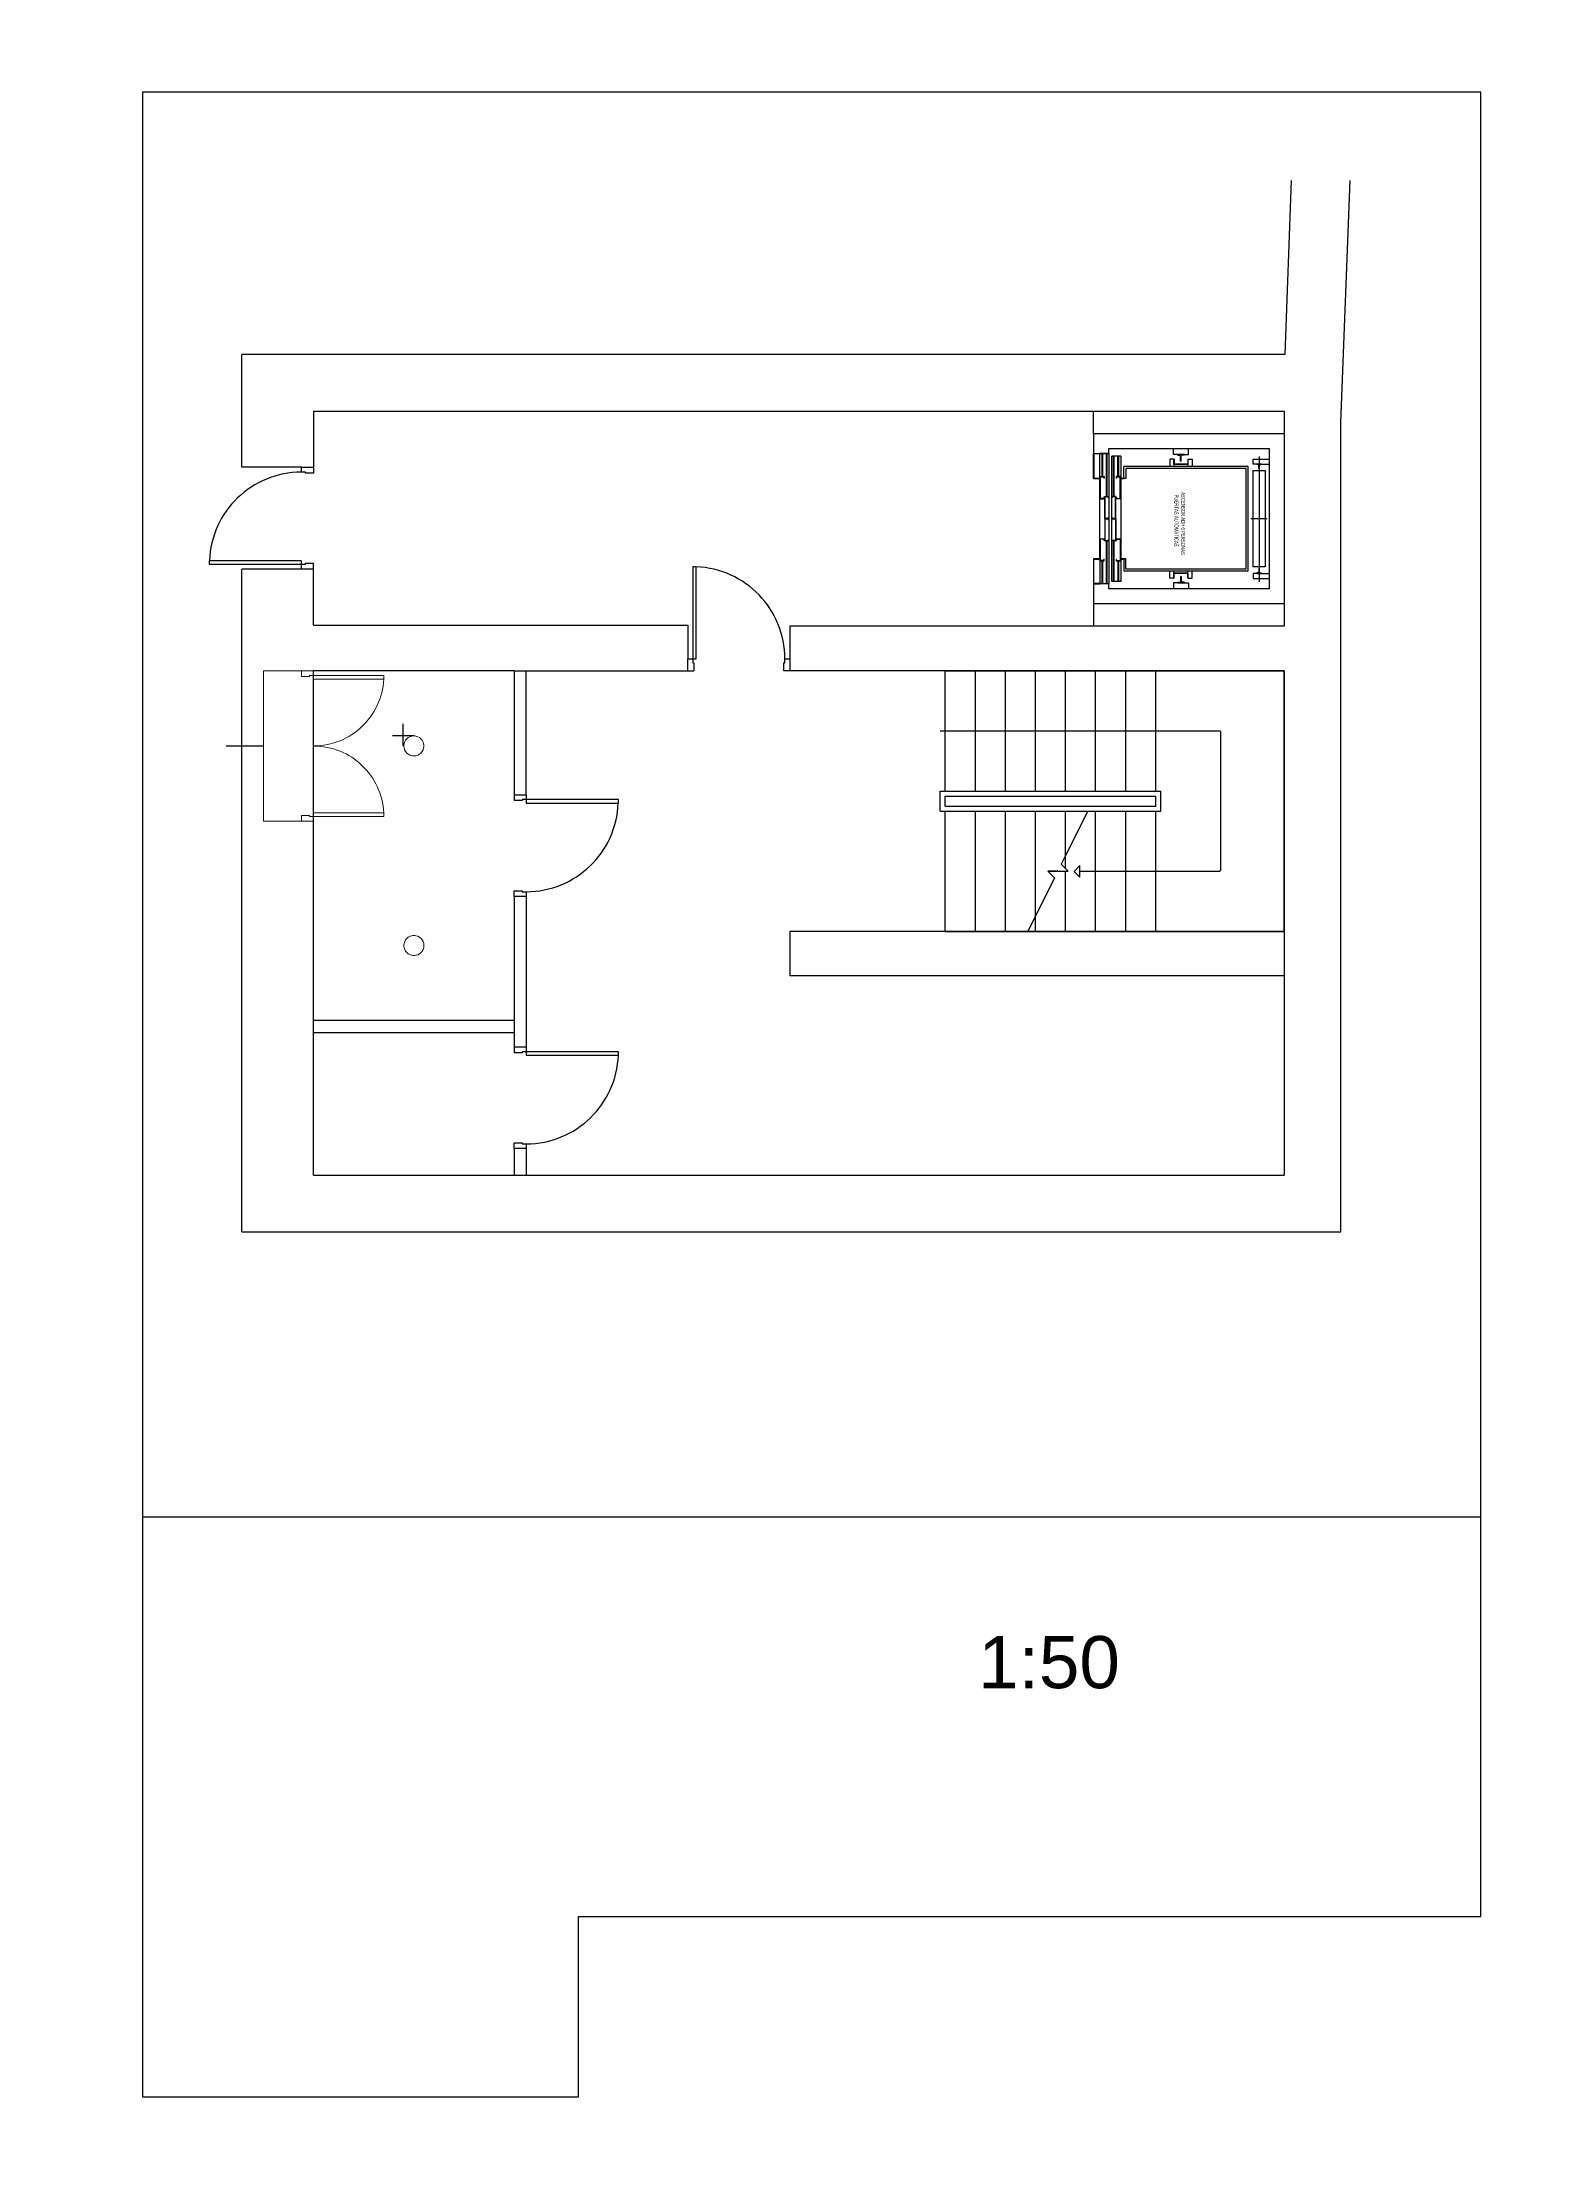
# Paper-space layout 'A3_V' of a CAD drawing. Header units: millimetres. Extents: x 0 to 297, y 0 to 420.
# The model-space entities are those that its viewports show. They can reach past a viewport. Long polylines and large blocks are cut down to what shows.
import ezdxf

# ---------------------------------------------------------------- set-up
doc = ezdxf.new("R2010")
doc.units = ezdxf.units.MM
doc.linetypes.add('LTYPE_6', pattern=[168.75, 112.5, -28.125, 0, -28.125])
doc.layers.add('16. SUP. ÚTIL', color=11, linetype='Continuous', lineweight=0, plot=False)
doc.layers.add('2. RITX_Secundarios', color=3, linetype='Continuous', lineweight=9)
doc.layers.add('3. Rgst_Paso', color=4, linetype='Continuous', lineweight=9)
for name, color, linetype in [('Ascensor', 6, 'Continuous'), ('LAYER_2', 1, 'Continuous'), ('LAYER_3', 15, 'LTYPE_6')]:
    doc.layers.add(name, color=color, linetype=linetype)
doc.styles.get("Standard").update_dxf_attribs({"font": 'arial.ttf', "height": 500})

# ---------------------------------------------------------------- blocks, each defined once
blk = doc.blocks.new('A$C6F746D9D')
at = {"linetype": 'ByBlock'}
for p, q in [((0.005, 1.049), (0.125, 1.049)), ((0.005, 1.049), (0.005, 0.991)), ((0.085, 0.991), (0.005, 0.991)), ((1.045, 1.001), (0.085, 1.001)), ((0.085, 1.001), (0.085, 0.991)), ((0.125, 1.049), (0.125, 0.966)), ((0.125, 0.966), (1.045, 0.966)), ((1.045, 0.966), (1.045, 1.001))]:
    blk.add_line(p, q, dxfattribs=at)
blk.add_lwpolyline([(0.086, 0.091), (0.086, 0.081), (0.126, 0.081), (0.126, 0.034), (0.006, 0.034), (0.006, 0.091)], close=True, dxfattribs=at)
blk.add_arc((0.124, 1.003), 0.921, 270.1171, 357.7518)
blk = doc.blocks.new('A$C7A17705F')
at = {"color": 0}
for p, q in [((0, 3430), (2600, 3430)), ((600, 2790), (610, 2800)), ((600, 1393), (600, 2790)), ((610, 2800), (1990, 2800)), ((1990, 2800), (2000, 2790)), ((2000, 0), (2000, 2790)), ((0, 2150), (1200, 2150)), ((1200, 1472), (1200, 2200)), ((1200, 2200), (1400, 2200)), ((1250, 50), (1250, 2150)), ((1250, 2150), (1350, 2150)), ((1350, 50), (1350, 2150)), ((1400, 0), (1400, 2200)), ((1400, 2150), (2600, 2150)), ((0, 1850), (1200, 1850)), ((1400, 1850), (2600, 1850)), ((0, 1550), (1200, 1550)), ((1200, 0), (1200, 1472)), ((1400, 1550), (2600, 1550)), ((600, 1172), (600, 1275)), ((0, 1250), (600, 1250)), ((600, 1072), (600, 1172)), ((625, 1250), (757, 1250)), ((757, 1250), (1200, 1250)), ((1400, 1250), (2600, 1250)), ((0, 950), (1200, 950)), ((1400, 950), (2600, 950)), ((0, 650), (1200, 650)), ((1400, 650), (2600, 650)), ((0, 350), (1200, 350)), ((1400, 350), (2600, 350)), ((0, 50), (1200, 50)), ((1250, 50), (1350, 50)), ((1400, 50), (2600, 50)), ((1200, 0), (1400, 0))]:
    blk.add_line(p, q, dxfattribs=at)
for p, q in [((0, 50), (0, 3430)), ((2600, 2150), (2600, 3430)), ((2600, 50), (2600, 2150)), ((1200, 1472), (757, 1250)), ((540, 1393), (656, 1393)), ((598, 1335), (540, 1393)), ((656, 1393), (598, 1335)), ((669, 1206), (600, 1275)), ((533, 1138), (0, 872)), ((600, 1072), (533, 1138)), ((600, 1172), (600, 1072)), ((757, 1250), (669, 1206))]:
    blk.add_line(p, q)

msp = doc.modelspace()

# ---------------------------------------------------------------- linework, layer by layer
for p, q in [((111098, 25701), (111033, 23965)), ((111594, 23286), (111685, 25701)), ((111033, 23965), (100629, 23965)), ((100629, 22839), (100629, 23965)), ((101345, 23398), (111028, 23398)), ((101345, 23398), (101345, 22839)), ((109127, 23176), (109127, 23398)), ((111027, 23398), (111027, 21253)), ((111594, 21398), (111594, 23286)), ((101225, 22839), (100629, 22839)), ((100629, 21265), (100629, 21824)), ((101226, 21824), (100629, 21824)), ((101345, 21265), (101346, 21824)), ((109127, 21476), (109127, 21253)), ((100629, 15211), (100629, 21265)), ((101345, 21265), (103346, 21265)), ((103346, 21265), (105080, 21265)), ((105080, 21265), (105080, 20927)), ((111027, 21253), (106095, 21253)), ((106095, 21253), (106095, 20809)), ((111594, 15211), (111594, 21398)), ((100629, 20936), (100629, 20936)), ((101345, 17318), (101345, 20809)), ((103346, 20809), (101345, 20809)), ((103346, 20809), (103346, 19514)), ((103346, 20809), (105080, 20807)), ((103466, 19571), (103466, 20809)), ((111027, 20809), (106095, 20809)), ((111027, 20809), (111027, 15778)), ((101346, 15778), (101346, 20676)), ((102240, 20059), (102240, 20281)), ((102346, 20159), (102133, 20159)), ((103347, 18556), (103347, 17318)), ((103467, 18556), (103467, 17318)), ((111027, 18209), (106095, 18209)), ((106095, 18209), (106095, 17764)), ((111027, 17764), (106095, 17764)), ((103347, 17318), (101346, 17318)), ((103347, 17318), (103347, 16998)), ((103467, 17318), (103467, 16973)), ((103347, 17198), (101346, 17198)), ((103348, 16041), (103348, 15778)), ((103468, 16041), (103468, 15778)), ((101346, 15778), (111027, 15778)), ((100629, 15211), (111594, 15211))]:
    msp.add_line(p, q)
at = {"layer": '16. SUP. ÚTIL'}
for centre in [(102346, 20059), (102347, 18068)]:
    msp.add_circle(centre, 100, dxfattribs=at)
at = {"layer": '2. RITX_Secundarios'}
msp.add_lwpolyline([(100845, 20809), (100845, 19309), (101345, 19309), (101345, 20809)], close=True, dxfattribs=at)
at = {"layer": '3. Rgst_Paso', "linetype": 'ByBlock'}
for p, q in [((101225, 20809), (101345, 20809)), ((101225, 20809), (101225, 20751)), ((101345, 20809), (101345, 20761)), ((101305, 20751), (101225, 20751)), ((101305, 20761), (101305, 20751))]:
    msp.add_line(p, q, dxfattribs=at)
at = {"layer": '3. Rgst_Paso'}
for p, q in [((101305, 20761), (101345, 20761)), ((101345, 20761), (102047, 20761)), ((101345, 20726), (102047, 20726)), ((102047, 20726), (102047, 20761)), ((101345, 19391), (102047, 19391)), ((101345, 19356), (102047, 19356)), ((102047, 19391), (102047, 19356))]:
    msp.add_line(p, q, dxfattribs=at)
at = {"layer": '3. Rgst_Paso', "linetype": 'ByBlock'}
msp.add_lwpolyline([(101305, 19366), (101305, 19356), (101345, 19356), (101345, 19309), (101225, 19309), (101225, 19366)], close=True, dxfattribs=at)
at = {"layer": '3. Rgst_Paso'}
for centre, start, end in [((101345, 20761), 270, 357.1441), ((101345, 19356), 2.8558, 90), ((101345, 19356), 270, 270.09)]:
    msp.add_arc(centre, 702, start, end, dxfattribs=at)
at = {"layer": 'Ascensor'}
for p, q in [((109127, 23176), (111027, 23176)), ((109127, 23176), (109127, 22976)), ((111027, 23176), (111027, 21476)), ((109127, 22976), (109277, 22976)), ((109127, 22726), (109127, 22976)), ((109127, 22976), (109187, 22976)), ((109185, 22974), (109129, 22974)), ((109129, 22974), (109129, 22728)), ((109185, 22974), (109185, 22961)), ((109185, 22961), (109187, 22961)), ((109277, 22976), (109187, 22976)), ((109187, 22741), (109187, 22976)), ((109207, 22976), (109207, 22746)), ((109217, 22746), (109217, 22976)), ((109252, 22976), (109252, 22547)), ((109262, 22547), (109262, 22976)), ((109277, 23026), (110877, 23026)), ((109277, 22976), (109277, 23026)), ((109277, 22976), (109277, 21676)), ((109397, 22951), (109307, 22951)), ((109307, 21701), (109307, 22951)), ((109322, 22951), (109322, 22547)), ((109332, 22547), (109332, 22951)), ((109367, 22747), (109367, 22951)), ((109377, 22747), (109377, 22951)), ((109397, 22951), (109397, 21701)), ((109886, 22919), (109886, 22846)), ((109926, 22919), (109886, 22919)), ((109922, 22966), (109922, 23026)), ((109962, 22966), (109922, 22966)), ((109926, 22866), (109926, 22919)), ((109926, 22919), (109929, 22919)), ((109929, 22919), (109929, 22869)), ((109997, 22966), (109962, 22966)), ((109962, 22966), (109962, 22963)), ((109965, 22960), (109962, 22963)), ((109965, 22960), (109992, 22958)), ((109994, 22956), (109992, 22958)), ((109992, 22934), (109994, 22935)), ((109992, 22901), (109992, 22934)), ((109997, 22901), (109992, 22901)), ((109994, 22935), (109994, 22956)), ((110032, 22966), (109997, 22966)), ((109997, 22901), (110001, 22901)), ((110001, 22958), (110000, 22956)), ((110000, 22935), (110000, 22956)), ((110001, 22934), (110000, 22935)), ((110029, 22960), (110001, 22958)), ((110001, 22901), (110001, 22934)), ((110032, 22963), (110029, 22960)), ((110032, 22966), (110072, 22966)), ((110032, 22966), (110032, 22963)), ((110068, 22919), (110065, 22919)), ((110065, 22919), (110065, 22869)), ((110068, 22919), (110068, 22866)), ((110068, 22919), (110108, 22919)), ((110072, 22966), (110072, 23026)), ((110108, 22919), (110108, 22846)), ((110719, 22871), (110719, 22921)), ((110719, 22921), (110877, 22921)), ((110777, 22946), (110777, 21696)), ((110877, 23026), (110877, 21626)), ((109187, 22726), (109127, 22726)), ((109129, 22728), (109185, 22728)), ((109187, 22741), (109185, 22741)), ((109185, 22741), (109185, 22728)), ((109187, 22726), (109187, 22741)), ((109187, 21926), (109187, 22726)), ((109192, 22746), (109232, 22746)), ((109192, 22746), (109192, 22526)), ((109194, 22528), (109194, 22744)), ((109194, 22744), (109230, 22744)), ((109230, 22744), (109230, 22731)), ((109232, 22731), (109230, 22731)), ((109232, 22746), (109232, 22731)), ((109367, 22747), (109352, 22747)), ((109352, 22747), (109352, 22732)), ((109352, 22732), (109354, 22732)), ((109354, 22732), (109354, 22745)), ((109354, 22745), (109390, 22745)), ((109377, 22747), (109367, 22747)), ((109392, 22747), (109377, 22747)), ((109390, 22529), (109390, 22745)), ((109392, 22527), (109392, 22747)), ((109397, 22741), (109399, 22741)), ((109447, 22726), (109397, 22726)), ((109399, 22741), (109399, 22728)), ((109399, 22728), (109427, 22728)), ((110667, 22846), (109427, 22846)), ((109427, 22728), (109427, 22846)), ((110647, 22826), (109447, 22826)), ((109447, 22826), (109447, 22726)), ((109926, 22866), (109926, 22846)), ((110068, 22866), (109926, 22866)), ((110065, 22869), (109929, 22869)), ((110068, 22866), (110068, 22846)), ((110647, 21826), (110647, 22826)), ((110667, 21806), (110667, 22846)), ((110717, 22806), (110837, 22806)), ((110717, 21846), (110717, 22806)), ((110754, 22871), (110719, 22871)), ((110777, 22871), (110754, 22871)), ((110754, 22871), (110754, 22868)), ((110756, 22866), (110754, 22868)), ((110771, 22866), (110756, 22866)), ((110774, 22863), (110771, 22866)), ((110774, 22826), (110774, 22863)), ((110777, 22826), (110774, 22826)), ((110799, 22871), (110777, 22871)), ((110777, 22826), (110779, 22826)), ((110782, 22866), (110779, 22863)), ((110779, 22826), (110779, 22863)), ((110782, 22866), (110797, 22866)), ((110799, 22868), (110797, 22866)), ((110799, 22871), (110877, 22871)), ((110799, 22871), (110799, 22868)), ((110837, 22806), (110837, 21846)), ((109192, 22526), (109232, 22526)), ((109230, 22528), (109194, 22528)), ((109232, 22541), (109230, 22541)), ((109230, 22541), (109230, 22528)), ((109232, 22526), (109232, 22541)), ((109237, 22327), (109237, 22547)), ((109237, 22547), (109277, 22547)), ((109275, 22545), (109239, 22545)), ((109239, 22545), (109239, 22329)), ((109275, 22532), (109275, 22545)), ((109277, 22532), (109275, 22532)), ((109322, 22547), (109307, 22547)), ((109309, 22532), (109307, 22532)), ((109345, 22545), (109309, 22545)), ((109309, 22545), (109309, 22532)), ((109332, 22547), (109322, 22547)), ((109347, 22547), (109332, 22547)), ((109345, 22329), (109345, 22545)), ((109347, 22327), (109347, 22547)), ((109352, 22527), (109352, 22542)), ((109352, 22542), (109354, 22542)), ((109352, 22527), (109392, 22527)), ((109354, 22542), (109354, 22529)), ((109354, 22529), (109390, 22529)), ((109277, 22327), (109237, 22327)), ((109277, 22325), (109237, 22325)), ((109237, 22325), (109237, 22105)), ((109239, 22329), (109275, 22329)), ((109275, 22323), (109239, 22323)), ((109239, 22323), (109239, 22107)), ((109275, 22329), (109275, 22342)), ((109275, 22342), (109277, 22342)), ((109275, 22310), (109275, 22323)), ((109277, 22310), (109275, 22310)), ((109309, 22342), (109307, 22342)), ((109307, 22342), (109307, 22326)), ((109347, 22327), (109307, 22327)), ((109307, 22326), (109307, 22310)), ((109347, 22325), (109307, 22325)), ((109309, 22310), (109307, 22310)), ((109309, 22329), (109309, 22342)), ((109345, 22329), (109309, 22329)), ((109345, 22323), (109309, 22323)), ((109309, 22323), (109309, 22310)), ((109345, 22323), (109345, 22107)), ((109347, 22325), (109347, 22105)), ((110858, 22326), (110696, 22326)), ((109192, 21906), (109192, 22126)), ((109192, 22126), (109232, 22126)), ((109194, 21908), (109194, 22124)), ((109194, 22124), (109230, 22124)), ((109230, 22124), (109230, 22111)), ((109230, 22111), (109232, 22111)), ((109232, 22126), (109232, 22111)), ((109237, 22105), (109277, 22105)), ((109239, 22107), (109275, 22107)), ((109252, 22105), (109252, 21676)), ((109262, 21676), (109262, 22105)), ((109275, 22107), (109275, 22120)), ((109275, 22120), (109277, 22120)), ((109309, 22120), (109307, 22120)), ((109322, 22105), (109307, 22105)), ((109309, 22107), (109309, 22120)), ((109345, 22107), (109309, 22107)), ((109332, 22105), (109322, 22105)), ((109322, 22105), (109322, 21701)), ((109347, 22105), (109332, 22105)), ((109332, 21701), (109332, 22105)), ((109352, 22125), (109392, 22125)), ((109352, 22125), (109352, 22110)), ((109352, 22110), (109354, 22110)), ((109354, 22110), (109354, 22123)), ((109354, 22123), (109390, 22123)), ((109390, 22123), (109390, 21907)), ((109392, 22125), (109392, 21905)), ((109187, 21926), (109127, 21926)), ((109127, 21926), (109127, 21676)), ((109129, 21678), (109129, 21924)), ((109129, 21924), (109185, 21924)), ((109185, 21911), (109185, 21924)), ((109187, 21911), (109185, 21911)), ((109187, 21926), (109187, 21911)), ((109187, 21911), (109187, 21691)), ((109192, 21906), (109232, 21906)), ((109230, 21908), (109194, 21908)), ((109207, 21906), (109207, 21676)), ((109217, 21676), (109217, 21906)), ((109232, 21921), (109230, 21921)), ((109230, 21921), (109230, 21908)), ((109232, 21906), (109232, 21921)), ((109354, 21920), (109352, 21920)), ((109352, 21920), (109352, 21905)), ((109352, 21905), (109367, 21905)), ((109354, 21907), (109354, 21920)), ((109390, 21907), (109354, 21907)), ((109367, 21905), (109377, 21905)), ((109367, 21905), (109367, 21701)), ((109377, 21905), (109392, 21905)), ((109377, 21701), (109377, 21905)), ((109447, 21926), (109397, 21926)), ((109397, 21911), (109399, 21911)), ((109399, 21911), (109399, 21924)), ((109399, 21924), (109427, 21924)), ((109427, 21924), (109427, 21806)), ((109447, 21826), (109447, 21926)), ((110837, 21846), (110717, 21846)), ((109277, 21676), (109127, 21676)), ((109127, 21676), (109127, 21476)), ((109127, 21676), (109187, 21676)), ((109185, 21678), (109129, 21678)), ((109185, 21678), (109185, 21691)), ((109185, 21691), (109187, 21691)), ((109187, 21691), (109187, 21676)), ((109277, 21676), (109187, 21676)), ((109277, 21626), (109277, 21676)), ((109397, 21701), (109307, 21701)), ((109427, 21806), (110667, 21806)), ((109447, 21826), (110647, 21826)), ((109886, 21733), (109886, 21806)), ((109926, 21733), (109886, 21733)), ((109962, 21686), (109922, 21686)), ((109922, 21686), (109922, 21626)), ((109926, 21786), (109926, 21806)), ((109926, 21733), (109926, 21786)), ((109926, 21786), (110068, 21786)), ((109926, 21733), (109929, 21733)), ((109929, 21733), (109929, 21783)), ((109929, 21783), (110065, 21783)), ((109962, 21689), (109965, 21692)), ((109962, 21686), (109962, 21689)), ((109962, 21686), (109997, 21686)), ((109965, 21692), (109992, 21693)), ((109997, 21751), (109992, 21751)), ((109992, 21751), (109992, 21718)), ((109992, 21718), (109994, 21716)), ((109992, 21693), (109994, 21695)), ((109994, 21716), (109994, 21695)), ((109997, 21751), (110001, 21751)), ((109997, 21686), (110032, 21686)), ((110001, 21718), (110000, 21716)), ((110000, 21716), (110000, 21695)), ((110000, 21695), (110001, 21693)), ((110001, 21751), (110001, 21718)), ((110029, 21692), (110001, 21693)), ((110029, 21692), (110032, 21689)), ((110032, 21686), (110032, 21689)), ((110032, 21686), (110072, 21686)), ((110065, 21733), (110065, 21783)), ((110068, 21733), (110065, 21733)), ((110068, 21786), (110068, 21806)), ((110068, 21786), (110068, 21733)), ((110068, 21733), (110108, 21733)), ((110072, 21686), (110072, 21626)), ((110108, 21733), (110108, 21806)), ((110754, 21781), (110719, 21781)), ((110719, 21781), (110719, 21731)), ((110719, 21731), (110877, 21731)), ((110754, 21784), (110756, 21786)), ((110754, 21781), (110754, 21784)), ((110754, 21781), (110777, 21781)), ((110771, 21786), (110756, 21786)), ((110771, 21786), (110774, 21789)), ((110777, 21826), (110774, 21826)), ((110774, 21826), (110774, 21789)), ((110777, 21826), (110779, 21826)), ((110777, 21781), (110799, 21781)), ((110779, 21826), (110779, 21789)), ((110779, 21789), (110782, 21786)), ((110782, 21786), (110797, 21786)), ((110797, 21786), (110799, 21784)), ((110799, 21781), (110799, 21784)), ((110799, 21781), (110877, 21781)), ((111027, 21476), (109127, 21476)), ((110877, 21626), (109277, 21626))]:
    msp.add_line(p, q, dxfattribs=at)
at = {"layer": 'LAYER_2'}
msp.add_line((100475, 20059), (100845, 20059), dxfattribs=at)
msp.add_lwpolyline([(98942, 27214), (119942, 27214), (119942, 12364), (98942, 12364)], close=True, dxfattribs=at)

# ---------------------------------------------------------------- block references
at = {"xscale": 999.9999999999999, "yscale": 999.9999999999999, "zscale": 999.9999999999999}
for p, rotation in [((101351, 22873), 180.0000184067438), ((106129, 20802), 90.00001840674378), ((103341, 18522), 1.840674375318914e-05), ((103342, 16007), 1.840674375318914e-05)]:
    msp.add_blockref('A$C6F746D9D', p, dxfattribs=dict(at, rotation=rotation))
at = {"layer": 'LAYER_3', "xscale": -1, "rotation": 270}
msp.add_blockref('A$C7A17705F', (107597, 18209), dxfattribs=at)

# ---------------------------------------------------------------- texts
at = {"layer": 'Ascensor', "width": 0.610389}
for s, p in [('  PUERTAS AUTOMATICAS', (109933, 22591)), ('ASCENSOR ADH 6 PERSONAS', (109999, 22591))]:
    msp.add_text(s, height=40, rotation=270, dxfattribs=at).set_placement(p)
at = {"layer": 'LAYER_2', "insert": (107975, 11178), "char_height": 520, "attachment_point": 1}
msp.add_mtext_dynamic_manual_height_columns('1:50', width=6843.71, gutter_width=2500, heights=[0], dxfattribs=at)

psp = doc.layouts.new('A3_V')

# ---------------------------------------------------------------- linework, layer by layer
psp.add_lwpolyline([(20, 410), (20, 10), (107, 10), (107, 46), (287, 46), (287, 410), (20, 410)], close=True)

# ---------------------------------------------------------------- viewports
at = {"layer": '0'}
vp = psp.add_viewport(center=(153.5, 210), size=(267, 400), view_center_point=(106313.22, 16581.3), view_height=20000, dxfattribs=at)
vp.dxf.flags = 0x10000  # cut along an outline
vp.dxf.clipping_boundary_handle = psp.add_lwpolyline([(20, 410), (20, 10), (107, 10), (107, 46), (287, 46), (287, 410), (20, 410)], format="xyb", close=True, dxfattribs={"invisible": 1}).dxf.handle

doc.saveas('drawing.dxf')
